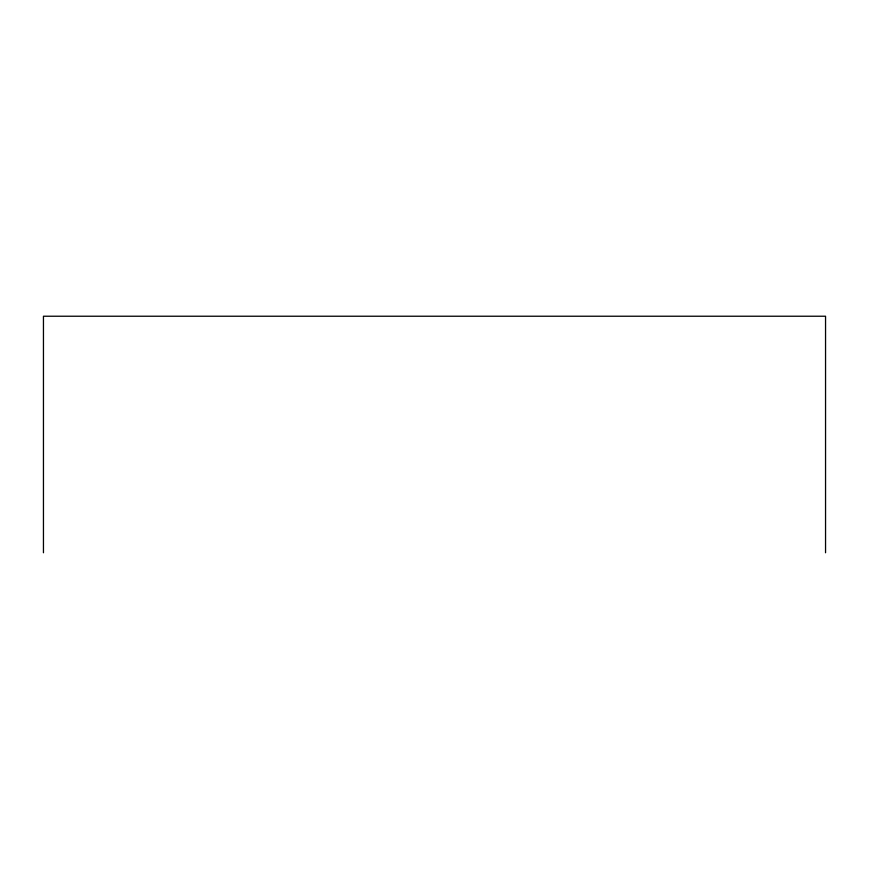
<?xml version="1.0" encoding="UTF-8"?>
<svg xmlns="http://www.w3.org/2000/svg" width="869" height="869" viewBox="0 0 869 869"><rect width="100%" height="100%" fill="white"/><g stroke="black" fill="none" stroke-linecap="round" stroke-linejoin="round"><path stroke-width="1.3" d="M825.55 552.771L825.55 316.229L43.45 316.229L43.45 552.771"/></g></svg>
